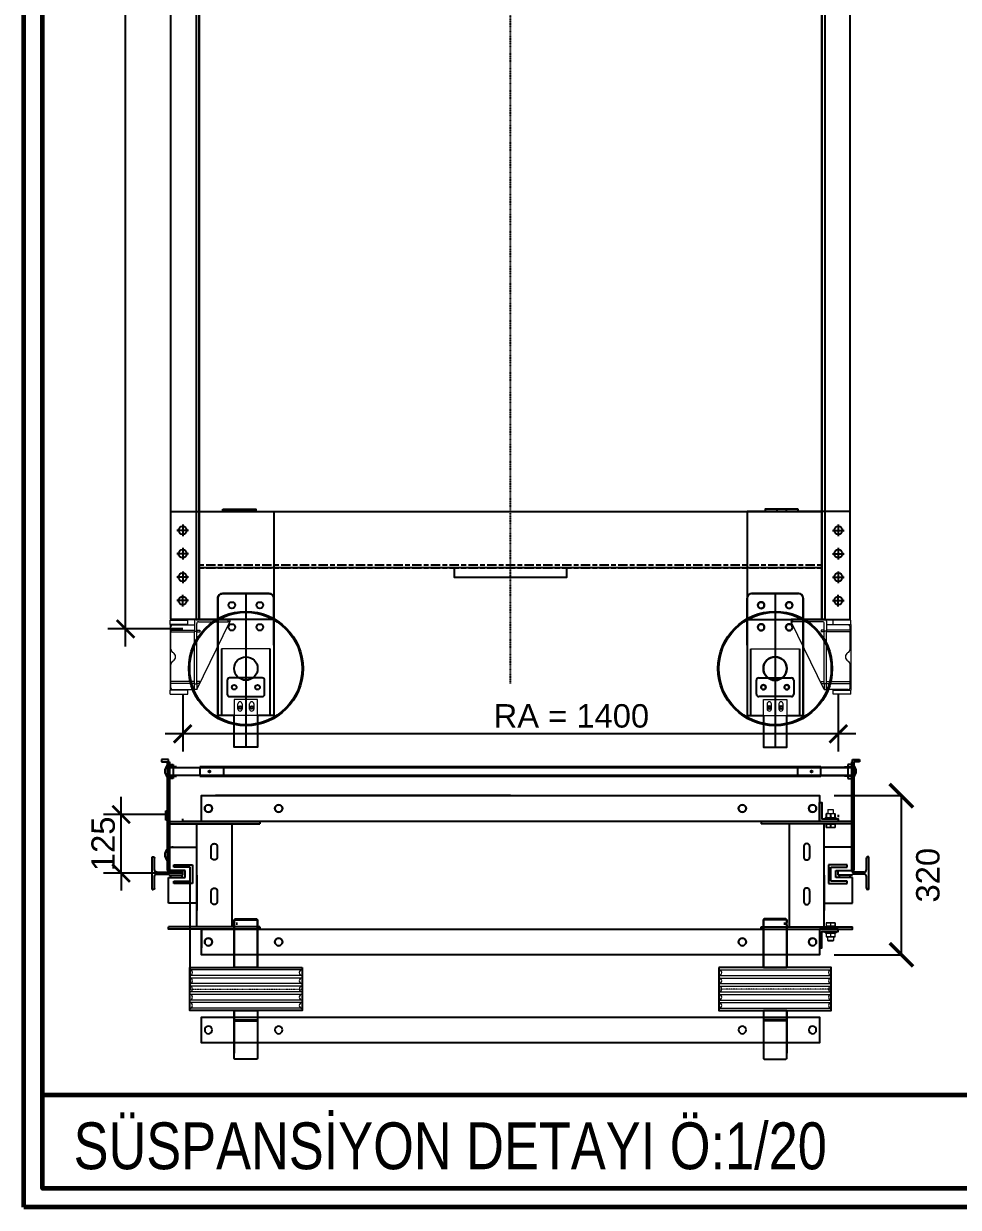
# Model space of a CAD drawing. Extents: x 273215 to 281797, y -454106 to -451256.
# Drawn here: x 281008 to 281407, y -454092 to -453587 of the extents above; entities that cross this region are included whole.
import ezdxf

# ---------------------------------------------------------------- set-up
doc = ezdxf.new("R2010")
doc.units = 0
doc.header["$MEASUREMENT"] = 0
doc.header["$PDMODE"] = 3
doc.header["$PDSIZE"] = 100
doc.linetypes.add('Center', pattern=[4, 1, -0.5, 2, -0.5])
doc.linetypes.add('DASHDOT2', pattern=[0.5, 0.25, -0.125, 0, -0.125])
doc.layers.get('0').update_dxf_attribs({"linetype": 'CONTINUOUS'})
doc.layers.get('Defpoints').update_dxf_attribs({"linetype": 'CONTINUOUS'})
doc.layers.add('AM_5', color=3, linetype='CONTINUOUS', lineweight=25)
doc.layers.add('yazı', color=142, linetype='CONTINUOUS', lineweight=30)
doc.layers.add('TKAACERCEVE', color=7, linetype='CONTINUOUS')
doc.styles.add('LD', font='ARIALUNI.ttf')
doc.styles.get("Standard").update_dxf_attribs({"font": 'arial.ttf'})
doc.dimstyles.new('ASCAD', dxfattribs={"dimscale": 10, "dimtxt": 30, "dimasz": 2.5, "dimexe": 1.25, "dimexo": 0.625, "dimtad": 2, "dimdec": 0, "dimtxsty": 'Standard', "dimblk": 'ARCHTICK', "dimcen": 2.5, "dimclrd": 3, "dimclre": 3, "dimclrt": 4, "dimadec": 0, "dimazin": 0, "dimtfac": 1, "dimtdec": 0, "dimtix": 1, "dimtmove": 0, "dimatfit": 3, "dimldrblk": 'ARCHTICK', "dimfxl": 0, "dimarcsym": 0})
doc.dimstyles.new('LIFT_NO_EDIT$0', dxfattribs={"dimtxt": 2.5, "dimasz": 2, "dimexe": 1.5, "dimexo": 0, "dimgap": 0.5, "dimtad": 1, "dimdec": 0, "dimzin": 0, "dimdsep": 46, "dimtxsty": 'LD', "dimblk": 'ARCHTICK', "dimcen": 0, "dimdle": 1.5, "dimclrd": 3, "dimclre": 3, "dimclrt": 4, "dimadec": 0, "dimazin": 0, "dimtfac": 1, "dimtdec": 0, "dimtix": 1, "dimtmove": 0, "dimatfit": 3, "dimfxl": 0, "dimtolj": 1, "dimtzin": 0, "dimarcsym": 0})

# ---------------------------------------------------------------- blocks, each defined once
blk = doc.blocks.new('_ArchTick')
at = {"color": 0, "linetype": 'ByBlock', "const_width": 0.15}
blk.add_lwpolyline([(-0.5, -0.5), (0.5, 0.5)], dxfattribs=at)
blk = doc.blocks.new('*D33')
at = {"layer": 'AM_5', "color": 7, "lineweight": -2, "transparency": 16777216}
for p, q in [((217.5, 1197.2), (217.5, 4572.5)), ((339.5, 4535), (180, 4535)), ((339.5, 1234.7), (180, 1234.7))]:
    blk.add_line(p, q, dxfattribs=at)
at = {"layer": 'Defpoints', "color": 0, "transparency": 16777216}
for p in [(217.5, 4535), (339.5, 4535), (339.5, 1234.7)]:
    blk.add_point(p, dxfattribs=at)
at = {"layer": 'AM_5', "color": 7, "lineweight": -2, "transparency": 16777216, "xscale": 37.5, "yscale": 37.5, "zscale": 37.5}
for p, rotation in [((217.5, 4535), 90), ((217.5, 1234.7), 270)]:
    blk.add_blockref('_ArchTick', p, dxfattribs=dict(at, rotation=rotation))
at = {"layer": 'AM_5', "color": 7, "transparency": 16777216, "insert": (179.4, 2884.9), "char_height": 50, "attachment_point": 5, "rotation": 90, "style": 'LD'}
blk.add_mtext('\\A1;3300', dxfattribs=at)
blk = doc.blocks.new('70X65X9')
at = {"color": 1}
for p, q in [((0, 35), (0, -35)), ((0, 35), (2, 35)), ((5, 32), (5, 7.5)), ((10, 2), (34, 2)), ((35, 3), (35, 3)), ((36, 4.5), (65, 4.5)), ((65, 4.5), (65, -4.5)), ((5, -7.5), (5, -32)), ((10, -2), (34, -2)), ((36, -4.5), (65, -4.5)), ((0, -35), (2, -35))]:
    blk.add_line(p, q, dxfattribs=at)
for centre, radius, start, end in [((2, 32), 3, 0, 90), ((10.4, 7.4), 5.45, 179.2606, 265.2868), ((34, 3), 1, 270, 0), ((36.5, 3.1), 1.53, 110.3083, 182.3116), ((10.4, -7.4), 5.45, 94.7132, 180.7394), ((34, -3), 1, 0, 90), ((36.5, -3.1), 1.53, 177.6884, 249.6917), ((2, -32), 3, 270, 0)]:
    blk.add_arc(centre, radius, start, end, dxfattribs=at)
blk = doc.blocks.new('*D35')
at = {"layer": 'AM_5', "color": 7, "lineweight": -2, "transparency": 16777216}
for p, q in [((339.5, 1095.2), (339.5, 973.3)), ((1739.5, 1095.2), (1739.5, 973.3)), ((1777, 1010.8), (302, 1010.8))]:
    blk.add_line(p, q, dxfattribs=at)
at = {"layer": 'Defpoints', "color": 0, "transparency": 16777216}
for p in [(339.5, 1095.2), (1739.5, 1095.2), (339.5, 1010.8)]:
    blk.add_point(p, dxfattribs=at)
at = {"layer": 'AM_5', "color": 7, "lineweight": -2, "transparency": 16777216, "xscale": 37.5, "yscale": 37.5, "zscale": 37.5, "rotation": 180}
blk.add_blockref('_ArchTick', (339.5, 1010.8), dxfattribs=at)
at = {"layer": 'AM_5', "color": 7, "lineweight": -2, "transparency": 16777216, "xscale": 37.5, "yscale": 37.5, "zscale": 37.5}
blk.add_blockref('_ArchTick', (1739.5, 1010.8), dxfattribs=at)
at = {"layer": 'AM_5', "color": 7, "transparency": 16777216, "insert": (1169.5, 1048.8), "char_height": 50, "attachment_point": 5, "style": 'LD'}
blk.add_mtext('\\A1;RA = 1400', dxfattribs=at)
blk = doc.blocks.new('*D36')
at = {"layer": 'AM_5', "color": 7, "lineweight": -2, "transparency": 16777216}
for p, q in [((208, 838.5), (208, 876)), ((303.5, 838.5), (170.5, 838.5)), ((208, 713.5), (208, 838.5)), ((339.5, 713.5), (170.5, 713.5)), ((208, 713.5), (208, 676))]:
    blk.add_line(p, q, dxfattribs=at)
at = {"layer": 'Defpoints', "color": 0, "transparency": 16777216}
for p in [(208, 838.5), (303.5, 838.5), (339.5, 713.5)]:
    blk.add_point(p, dxfattribs=at)
at = {"layer": 'AM_5', "color": 7, "lineweight": -2, "transparency": 16777216, "xscale": 37.5, "yscale": 37.5, "zscale": 37.5}
for p, rotation in [((208, 838.5), 270), ((208, 713.5), 90)]:
    blk.add_blockref('_ArchTick', p, dxfattribs=dict(at, rotation=rotation))
at = {"layer": 'AM_5', "color": 7, "transparency": 16777216, "insert": (170, 776), "char_height": 50, "attachment_point": 5, "rotation": 90, "style": 'LD'}
blk.add_mtext('\\A1;125', dxfattribs=at)
blk = doc.blocks.new('*D37')
at = {"color": 7, "linetype": 'ByBlock', "lineweight": -2, "transparency": 16777216}
for p, q in [((1730.8, 879), (1874.1, 879)), ((1874.1, 539), (1874.1, 879)), ((1730.8, 539), (1874.1, 539))]:
    blk.add_line(p, q, dxfattribs=at)
at = {"layer": 'Defpoints', "color": 0, "linetype": 'ByBlock', "transparency": 16777216}
for p in [(1699.5, 879), (1874.1, 879), (1699.5, 539)]:
    blk.add_point(p, dxfattribs=at)
at = {"color": 7, "linetype": 'ByBlock', "lineweight": -2, "transparency": 16777216, "xscale": 50, "yscale": 50, "zscale": 50}
for p, rotation in [((1874.1, 879), 90), ((1874.1, 539), 270)]:
    blk.add_blockref('_ArchTick', p, dxfattribs=dict(at, rotation=rotation))
at = {"color": 7, "linetype": 'ByBlock', "transparency": 16777216, "insert": (1930.9, 709), "char_height": 50, "attachment_point": 5, "rotation": 90}
blk.add_mtext('320', dxfattribs=at)
blk = doc.blocks.new('KAFA CİVVV')
at = {"color": 7, "linetype": 'Continuous', "lineweight": 15}
for p, q in [((4562.7, 11160.5), (4562.9, 11160.5)), ((4562.7, 11153.6), (4562.7, 11160.5)), ((4562.9, 11153.6), (4562.7, 11153.6)), ((4562.9, 11160.5), (4562.9, 11153.6)), ((4571.9, 11160.5), (4562.9, 11160.5)), ((4562.9, 11153.6), (4571.9, 11153.6)), ((4563, 11160.8), (4572.1, 11160.8)), ((4572.1, 11153.3), (4563, 11153.3)), ((4566.2, 11161.8), (4566.2, 11161.1)), ((4566.2, 11161.1), (4578, 11161.1)), ((4571.9, 11153.6), (4571.9, 11160.5)), ((4571.9, 11160.5), (4572.2, 11160.5)), ((4572.2, 11153.6), (4571.9, 11153.6)), ((4572.1, 11160.8), (4581.2, 11160.8)), ((4581.2, 11153.3), (4572.1, 11153.3)), ((4581.3, 11160.5), (4572.2, 11160.5)), ((4572.2, 11160.5), (4572.2, 11153.6)), ((4572.2, 11153.6), (4581.3, 11153.6)), ((4578, 11161.1), (4578, 11161.8)), ((4581.5, 11160.5), (4581.3, 11160.5)), ((4581.3, 11153.6), (4581.3, 11160.5)), ((4581.3, 11153.6), (4581.5, 11153.6)), ((4581.5, 11160.5), (4581.5, 11153.6))]:
    blk.add_line(p, q, dxfattribs=at)
at = {"linetype": 'ByBlock'}
blk.add_line((4566.2, 11161.8), (4578, 11161.8), dxfattribs=at)
at = {"color": 7, "linetype": 'Continuous', "lineweight": 15, "flags": 128}
for points in [[(4563, 11160.8), (4563, 11160.8), (4562.9, 11160.7), (4562.9, 11160.7), (4562.9, 11160.7), (4562.9, 11160.6), (4562.9, 11160.6), (4562.9, 11160.5), (4562.9, 11160.5)], [(4562.9, 11153.6), (4562.9, 11153.5), (4562.9, 11153.4), (4562.9, 11153.4), (4562.9, 11153.3), (4562.9, 11153.3), (4562.9, 11153.3), (4563, 11153.3), (4563, 11153.3)], [(4572.1, 11160.8), (4572, 11160.8), (4572, 11160.7), (4572, 11160.7), (4572, 11160.7), (4572, 11160.6), (4571.9, 11160.6), (4571.9, 11160.5), (4571.9, 11160.5)], [(4571.9, 11153.6), (4571.9, 11153.5), (4571.9, 11153.4), (4572, 11153.4), (4572, 11153.3), (4572, 11153.3), (4572, 11153.3), (4572, 11153.3), (4572.1, 11153.3)], [(4572.1, 11160.8), (4572.1, 11160.8), (4572.1, 11160.7), (4572.2, 11160.7), (4572.2, 11160.7), (4572.2, 11160.6), (4572.2, 11160.6), (4572.2, 11160.5), (4572.2, 11160.5)], [(4572.2, 11153.6), (4572.2, 11153.5), (4572.2, 11153.4), (4572.2, 11153.4), (4572.2, 11153.3), (4572.2, 11153.3), (4572.1, 11153.3), (4572.1, 11153.3), (4572.1, 11153.3)], [(4581.2, 11160.8), (4581.2, 11160.8), (4581.2, 11160.7), (4581.2, 11160.7), (4581.3, 11160.7), (4581.3, 11160.6), (4581.3, 11160.6), (4581.3, 11160.5), (4581.3, 11160.5)], [(4581.3, 11153.6), (4581.3, 11153.5), (4581.3, 11153.4), (4581.3, 11153.4), (4581.3, 11153.3), (4581.2, 11153.3), (4581.2, 11153.3), (4581.2, 11153.3), (4581.2, 11153.3)]]:
    blk.add_lwpolyline(points, dxfattribs=at)
at = {"color": 7, "linetype": 'Continuous', "lineweight": 15}
for centre, start, end in [((4563, 11160.5), 90, 180), ((4563, 11153.6), 180, 270), ((4565.9, 11161.1), 270, 0), ((4578.3, 11161.1), 180, 270), ((4581.2, 11160.5), 360, 90), ((4581.2, 11153.6), 270, 0)]:
    blk.add_arc(centre, 0.3, start, end, dxfattribs=at)
blk = doc.blocks.new('*U32')
at = {"color": 2, "linetype": 'DASHDOT2'}
blk.add_line((1039.5, 1118.4), (1039.5, 4525.7), dxfattribs=at)
for p, q in [((414.5, 1300.2), (414.5, 1200.2)), ((524.5, 1310.2), (424.5, 1310.2)), ((474.5, 1310.2), (474.5, 982.2)), ((534.5, 1200.2), (534.5, 1300.2)), ((1544.5, 1200.2), (1544.5, 1300.2)), ((1554.5, 1310.2), (1654.5, 1310.2)), ((1604.5, 1310.2), (1604.5, 982.2)), ((1664.5, 1300.2), (1664.5, 1200.2)), ((368.5, 1255.2), (440.5, 1255.2)), ((1710.5, 1255.2), (1638.5, 1255.2)), ((414.5, 1200.2), (414.5, 1050.2)), ((422.5, 1192.2), (422.5, 1050.2)), ((526.5, 1050.2), (526.5, 1192.2)), ((534.5, 1200.2), (534.5, 1050.2)), ((1544.5, 1200.2), (1544.5, 1050.2)), ((1552.5, 1050.2), (1552.5, 1192.2)), ((1656.5, 1192.2), (1656.5, 1050.2)), ((1664.5, 1200.2), (1664.5, 1050.2)), ((434.5, 1125.2), (434.5, 1095.2)), ((459.5, 1130.2), (439.5, 1130.2)), ((489.5, 1130.2), (459.5, 1130.2)), ((509.5, 1130.2), (489.5, 1130.2)), ((514.5, 1095.2), (514.5, 1125.2)), ((1564.5, 1095.2), (1564.5, 1125.2)), ((1569.5, 1130.2), (1589.5, 1130.2)), ((1589.5, 1130.2), (1619.5, 1130.2)), ((1619.5, 1130.2), (1639.5, 1130.2)), ((1644.5, 1125.2), (1644.5, 1095.2)), ((439.5, 1090.2), (509.5, 1090.2)), ((1639.5, 1090.2), (1569.5, 1090.2)), ((306.5, 950.7), (306.5, 719)), ((309.5, 719), (309.5, 955.7)), ((311.5, 950.7), (311.5, 719)), ((1767.5, 950.7), (1767.5, 719)), ((1769.5, 719), (1769.5, 955.7)), ((1772.5, 950.7), (1772.5, 719)), ((309.5, 719), (309.5, 769)), ((309.5, 769), (369.5, 769)), ((1769.5, 769), (1709.5, 769)), ((1769.5, 719), (1769.5, 769)), ((309.5, 719), (306.5, 719)), ((344.5, 719), (309.5, 719)), ((314.4, 704), (314.4, 709)), ((314.4, 709), (338, 709)), ((320.8, 731.5), (360.8, 731.5)), ((320.8, 726.5), (320.8, 731.5)), ((355.8, 726.5), (320.8, 726.5)), ((338, 709), (338, 704)), ((344.5, 704), (344.5, 719)), ((355.8, 696.5), (355.8, 726.5)), ((360.8, 731.5), (360.8, 691.5)), ((369.5, 709), (369.5, 634)), ((1709.5, 709), (1709.5, 634)), ((1758.2, 731.5), (1718.2, 731.5)), ((1718.2, 731.5), (1718.2, 691.5)), ((1723.2, 726.5), (1758.2, 726.5)), ((1723.2, 696.5), (1723.2, 726.5)), ((1734.5, 704), (1734.5, 719)), ((1734.5, 719), (1769.5, 719)), ((1764.6, 709), (1741, 709)), ((1741, 709), (1741, 704)), ((1758.2, 726.5), (1758.2, 731.5)), ((1764.6, 704), (1764.6, 709)), ((1769.5, 719), (1772.5, 719)), ((309.5, 649), (309.5, 704)), ((309.5, 704), (344.5, 704)), ((320.8, 696.5), (355.8, 696.5)), ((320.8, 691.5), (320.8, 696.5)), ((360.8, 691.5), (320.8, 691.5)), ((1718.2, 691.5), (1758.2, 691.5)), ((1758.2, 696.5), (1723.2, 696.5)), ((1769.5, 704), (1734.5, 704)), ((1758.2, 691.5), (1758.2, 696.5)), ((1769.5, 649), (1769.5, 704)), ((369.5, 649), (309.5, 649)), ((1709.5, 649), (1769.5, 649)), ((451.5, 616), (449.5, 614)), ((449.5, 614), (449.5, 608)), ((449.5, 614), (499.5, 614)), ((451.5, 616), (497.5, 616)), ((454.5, 608), (454.5, 603)), ((499.5, 614), (497.5, 616)), ((499.5, 603), (499.5, 614)), ((1579.5, 614), (1581.5, 616)), ((1579.5, 603), (1579.5, 614)), ((1629.5, 614), (1579.5, 614)), ((1627.5, 616), (1581.5, 616)), ((1624.5, 608), (1624.5, 603)), ((1627.5, 616), (1629.5, 614)), ((1629.5, 614), (1629.5, 608)), ((449.5, 595), (449.5, 603)), ((449.5, 595), (449.5, 512)), ((499.5, 595), (499.5, 603)), ((499.5, 512), (499.5, 595)), ((1579.5, 595), (1579.5, 603)), ((1579.5, 512), (1579.5, 595)), ((1629.5, 595), (1629.5, 603)), ((1629.5, 595), (1629.5, 512)), ((449.5, 420), (449.5, 329)), ((449.5, 400.2), (449.5, 406.2)), ((499.5, 420), (499.5, 329)), ((499.5, 411.2), (499.5, 400.2)), ((1579.5, 420), (1579.5, 329)), ((1579.5, 411.2), (1579.5, 400.2)), ((1629.5, 420), (1629.5, 329)), ((1629.5, 400.2), (1629.5, 406.2)), ((451.5, 398.2), (449.5, 400.2)), ((449.5, 400.2), (499.5, 400.2)), ((451.5, 398.2), (497.5, 398.2)), ((499.5, 400.2), (497.5, 398.2)), ((1579.5, 400.2), (1581.5, 398.2)), ((1629.5, 400.2), (1579.5, 400.2)), ((1627.5, 398.2), (1581.5, 398.2)), ((1627.5, 398.2), (1629.5, 400.2))]:
    blk.add_line(p, q)
at = {"color": 5, "linetype": 'Continuous', "lineweight": 15}
for p, q in [((312.5, 1253.2), (350.5, 1253.2)), ((312.5, 1244.4), (312.5, 1253.2)), ((350.5, 1244.4), (312.5, 1244.4)), ((312.5, 1244.4), (312.5, 1103.9)), ((344.5, 1244.4), (344.5, 1243.2)), ((350.5, 1244.4), (350.5, 1253.2)), ((1766.5, 1253.2), (1728.5, 1253.2)), ((1728.5, 1244.4), (1728.5, 1253.2)), ((1728.5, 1244.4), (1766.5, 1244.4)), ((1734.5, 1244.4), (1734.5, 1243.2)), ((1766.5, 1244.4), (1766.5, 1253.2)), ((1766.5, 1244.4), (1766.5, 1103.9)), ((350.5, 1103.9), (312.5, 1103.9)), ((312.5, 1095.2), (312.5, 1103.9)), ((312.5, 1095.2), (350.5, 1095.2)), ((344.5, 1105.2), (344.5, 1103.9)), ((350.5, 1095.2), (350.5, 1103.9)), ((1728.5, 1103.9), (1766.5, 1103.9)), ((1728.5, 1095.2), (1728.5, 1103.9)), ((1766.5, 1095.2), (1728.5, 1095.2)), ((1734.5, 1105.2), (1734.5, 1103.9)), ((1766.5, 1095.2), (1766.5, 1103.9))]:
    blk.add_line(p, q, dxfattribs=at)
at = {"color": 7, "linetype": 'Continuous', "lineweight": 15}
for p, q in [((314.5, 1232.2), (314.5, 1239.2)), ((318.5, 1243.2), (364.5, 1243.2)), ((364.5, 1251.2), (364.5, 1232.2)), ((369.5, 1105.2), (440.5, 1250.2)), ((369.5, 1232.2), (369.5, 1246.2)), ((373.5, 1250.2), (436.5, 1250.2)), ((436.5, 1250.2), (436.5, 1255.2)), ((440.5, 1250.2), (436.5, 1250.2)), ((440.5, 1255.2), (440.5, 1250.2)), ((1638.5, 1255.2), (1638.5, 1250.2)), ((1638.5, 1250.2), (1642.5, 1250.2)), ((1709.5, 1105.2), (1638.5, 1250.2)), ((1642.5, 1250.2), (1642.5, 1255.2)), ((1705.5, 1250.2), (1642.5, 1250.2)), ((1709.5, 1232.2), (1709.5, 1246.2)), ((1714.5, 1251.2), (1714.5, 1232.2)), ((1760.5, 1243.2), (1714.5, 1243.2)), ((1764.5, 1232.2), (1764.5, 1239.2)), ((314.5, 1232.2), (314.5, 1228.2)), ((314.5, 1232.2), (364.5, 1232.2)), ((314.5, 1228.2), (364.5, 1228.2)), ((314.5, 1191.3), (314.5, 1228.2)), ((364.5, 1232.2), (364.5, 1230.2)), ((364.5, 1230.2), (369.5, 1230.2)), ((364.5, 1230.2), (364.5, 1228.2)), ((364.5, 1117.8), (364.5, 1228.2)), ((369.5, 1230.2), (369.5, 1232.2)), ((369.5, 1232.2), (375.8, 1232.2)), ((369.5, 1230.2), (369.5, 1228.2)), ((369.5, 1228.2), (375.8, 1228.2)), ((369.5, 1117.8), (369.5, 1228.2)), ((375.8, 1232.2), (375.8, 1228.2)), ((1703.2, 1232.2), (1703.2, 1228.2)), ((1709.5, 1232.2), (1703.2, 1232.2)), ((1709.5, 1228.2), (1703.2, 1228.2)), ((1709.5, 1230.2), (1709.5, 1232.2)), ((1714.5, 1230.2), (1709.5, 1230.2)), ((1709.5, 1230.2), (1709.5, 1228.2)), ((1709.5, 1117.8), (1709.5, 1228.2)), ((1714.5, 1232.2), (1714.5, 1230.2)), ((1764.5, 1232.2), (1714.5, 1232.2)), ((1714.5, 1230.2), (1714.5, 1228.2)), ((1714.5, 1117.8), (1714.5, 1228.2)), ((1764.5, 1228.2), (1714.5, 1228.2)), ((1764.5, 1232.2), (1764.5, 1228.2)), ((1764.5, 1191.3), (1764.5, 1228.2)), ((314.5, 1122.2), (314.5, 1159.1)), ((1764.5, 1122.2), (1764.5, 1159.1)), ((314.5, 1118.2), (314.5, 1122.2)), ((364.5, 1122.2), (314.5, 1122.2)), ((364.5, 1118.2), (314.5, 1118.2)), ((314.5, 1109.2), (314.5, 1118.2)), ((364.5, 1117.8), (369.5, 1117.8)), ((364.5, 1105.2), (364.5, 1117.8)), ((375.8, 1122.2), (369.5, 1122.2)), ((375.8, 1118.2), (369.5, 1118.2)), ((369.5, 1117.8), (369.5, 1105.2)), ((375.8, 1118.2), (375.8, 1122.2)), ((1703.2, 1118.2), (1703.2, 1122.2)), ((1703.2, 1122.2), (1709.5, 1122.2)), ((1703.2, 1118.2), (1709.5, 1118.2)), ((1714.5, 1117.8), (1709.5, 1117.8)), ((1709.5, 1117.8), (1709.5, 1105.2)), ((1714.5, 1122.2), (1764.5, 1122.2)), ((1714.5, 1118.2), (1764.5, 1118.2)), ((1714.5, 1105.2), (1714.5, 1117.8)), ((1764.5, 1118.2), (1764.5, 1122.2)), ((1764.5, 1109.2), (1764.5, 1118.2)), ((318.5, 1105.2), (364.5, 1105.2)), ((369.5, 1105.2), (364.5, 1105.2)), ((1709.5, 1105.2), (1714.5, 1105.2)), ((1760.5, 1105.2), (1714.5, 1105.2)), ((1713.6, 840.3), (1713.9, 840.3)), ((1713.6, 832.5), (1713.6, 840.3)), ((1722.8, 840.3), (1713.9, 840.3)), ((1713.9, 840.3), (1713.9, 832.5)), ((1714.1, 840.8), (1723, 840.8)), ((1717.1, 848.7), (1717.1, 840.8)), ((1728.9, 848.7), (1717.1, 848.7)), ((1717.4, 849), (1728.6, 849)), ((1722.8, 840.3), (1723.3, 840.3)), ((1722.8, 832.5), (1722.8, 840.3)), ((1723, 840.8), (1731.9, 840.8)), ((1732.1, 840.3), (1723.3, 840.3)), ((1723.3, 840.3), (1723.3, 832.5)), ((1728.9, 840.8), (1728.9, 848.7)), ((1732.4, 840.3), (1732.1, 840.3)), ((1732.1, 832.5), (1732.1, 840.3)), ((1732.4, 840.3), (1732.4, 832.5)), ((1711.3, 832), (1725.2, 832)), ((1711.3, 832), (1711.3, 829)), ((1713.9, 832.5), (1713.6, 832.5)), ((1713.9, 832.5), (1722.8, 832.5)), ((1723.3, 832.5), (1722.8, 832.5)), ((1723.3, 832.5), (1732.1, 832.5)), ((1725.4, 832), (1725.2, 832)), ((1725.2, 832), (1725.2, 829)), ((1725.4, 832), (1726, 832)), ((1726, 832), (1734.8, 832)), ((1726, 832), (1726, 829)), ((1732.1, 832.5), (1732.4, 832.5)), ((1734.8, 829), (1734.8, 832)), ((1711.3, 586), (1711.3, 589)), ((1711.3, 586), (1725.2, 586)), ((1713.6, 585.5), (1713.6, 577.7)), ((1713.9, 585.5), (1713.6, 585.5)), ((1713.9, 577.7), (1713.9, 585.5)), ((1713.9, 585.5), (1722.8, 585.5)), ((1722.8, 585.5), (1722.8, 577.7)), ((1723.3, 585.5), (1722.8, 585.5)), ((1723.3, 585.5), (1732.1, 585.5)), ((1723.3, 577.7), (1723.3, 585.5)), ((1725.2, 586), (1725.2, 589)), ((1725.4, 586), (1725.2, 586)), ((1725.4, 586), (1726, 586)), ((1726, 586), (1726, 589)), ((1726, 586), (1734.8, 586)), ((1732.1, 585.5), (1732.4, 585.5)), ((1732.1, 585.5), (1732.1, 577.7)), ((1732.4, 577.7), (1732.4, 585.5)), ((1734.8, 589), (1734.8, 586)), ((1713.6, 577.7), (1713.9, 577.7)), ((1722.8, 577.7), (1713.9, 577.7)), ((1714.1, 577.2), (1723, 577.2)), ((1717.1, 569.3), (1717.1, 577.2)), ((1728.9, 569.3), (1717.1, 569.3)), ((1717.4, 569), (1728.6, 569)), ((1722.8, 577.7), (1723.3, 577.7)), ((1723, 577.2), (1731.9, 577.2)), ((1732.1, 577.7), (1723.3, 577.7)), ((1728.9, 577.2), (1728.9, 569.3)), ((1732.4, 577.7), (1732.1, 577.7))]:
    blk.add_line(p, q, dxfattribs=at)
at = {"linetype": 'Continuous', "lineweight": 15}
for p, q in [((526.5, 1192.2), (422.5, 1192.2)), ((1552.5, 1192.2), (1656.5, 1192.2)), ((534.5, 1050.2), (414.5, 1050.2)), ((1544.5, 1050.2), (1664.5, 1050.2))]:
    blk.add_line(p, q, dxfattribs=at)
at = {"lineweight": 15}
for p, q in [((499.5, 1084.2), (449.5, 1084.2)), ((449.5, 1084.2), (449.5, 982.2)), ((457.5, 1063.7), (457.5, 1074.7)), ((466.5, 1074.7), (466.5, 1063.7)), ((482.5, 1063.7), (482.5, 1074.7)), ((491.5, 1074.7), (491.5, 1063.7)), ((499.5, 982.2), (499.5, 1084.2)), ((1579.5, 1084.2), (1629.5, 1084.2)), ((1579.5, 982.2), (1579.5, 1084.2)), ((1587.5, 1074.7), (1587.5, 1063.7)), ((1596.5, 1063.7), (1596.5, 1074.7)), ((1612.5, 1074.7), (1612.5, 1063.7)), ((1621.5, 1063.7), (1621.5, 1074.7)), ((1629.5, 1084.2), (1629.5, 982.2)), ((449.5, 982.2), (499.5, 982.2)), ((1629.5, 982.2), (1579.5, 982.2))]:
    blk.add_line(p, q, dxfattribs=at)
at = {"color": 7}
for p, q in [((299.5, 955.7), (294.5, 955.7)), ((294.5, 955.7), (294.5, 950.7)), ((294.5, 950.7), (306.5, 950.7)), ((309.5, 955.7), (299.5, 955.7)), ((309.5, 950.7), (311.5, 950.7)), ((311.5, 945.4), (319, 945.4)), ((326.5, 940.5), (311.5, 940.5)), ((311.5, 938.8), (326.5, 938.8)), ((319, 945.4), (319, 925.4)), ((326.5, 938.8), (326.5, 940.5)), ((326.5, 938.8), (426.5, 938.8)), ((1702.2, 940.5), (376.5, 940.5)), ((376.5, 940.5), (376.5, 920.5)), ((426.5, 938.8), (426.5, 922)), ((1752.5, 938.8), (1652.5, 938.8)), ((1652.5, 938.8), (1652.5, 922)), ((1702.2, 920.5), (1702.2, 940.5)), ((1752.5, 938.8), (1752.5, 940.5)), ((1752.5, 940.5), (1767.5, 940.5)), ((1767.5, 938.8), (1752.5, 938.8)), ((1767.5, 945.4), (1760, 945.4)), ((1760, 945.4), (1760, 925.4)), ((1769.5, 950.7), (1767.5, 950.7)), ((1769.5, 955.7), (1779.5, 955.7)), ((1784.5, 950.7), (1772.5, 950.7)), ((1779.5, 955.7), (1784.5, 955.7)), ((1784.5, 955.7), (1784.5, 950.7)), ((306.5, 930.5), (306.5, 920.5)), ((311.5, 922), (326.5, 922)), ((311.5, 920.5), (326.5, 920.5)), ((319, 915.4), (311.5, 915.4)), ((319, 925.4), (319, 915.4)), ((326.5, 920.5), (326.5, 922)), ((426.5, 922), (326.5, 922)), ((376.5, 920.5), (1702.2, 920.5)), ((1652.5, 922), (1752.5, 922)), ((1752.5, 920.5), (1752.5, 922)), ((1767.5, 922), (1752.5, 922)), ((1767.5, 920.5), (1752.5, 920.5)), ((1760, 925.4), (1760, 915.4)), ((1760, 915.4), (1767.5, 915.4)), ((1772.5, 930.5), (1772.5, 920.5)), ((379.5, 826), (379.5, 864)), ((1039.5, 879), (409.5, 879)), ((303.5, 826.5), (303.5, 846.5)), ((303.5, 846.5), (306.5, 846.5)), ((306.5, 836.5), (306.5, 826.5)), ((1739.5, 838), (1739.5, 833)), ((1772.5, 836.5), (1772.5, 826.5)), ((306.5, 826.5), (303.5, 826.5)), ((309.5, 824), (309.5, 819)), ((309.5, 819), (504.5, 819)), ((339.5, 824), (339.5, 829)), ((377.5, 824), (339.5, 824)), ((1769.5, 819), (1574.5, 819)), ((1704.5, 829), (1739.5, 829)), ((1769.5, 824), (1769.5, 819)), ((504.5, 599), (309.5, 599)), ((379.5, 592), (379.5, 554)), ((504.5, 594), (504.5, 599)), ((1574.5, 594), (1574.5, 599)), ((1574.5, 599), (1769.5, 599)), ((1574.5, 594), (1574.5, 599)), ((1699.5, 592), (1699.5, 554)), ((1701.5, 594), (1739.5, 594)), ((1704.5, 589), (1739.5, 589)), ((1704.5, 554), (1704.5, 589)), ((1739.5, 589), (1739.5, 594)), ((1699.5, 554), (1704.5, 554))]:
    blk.add_line(p, q, dxfattribs=at)
at = {"color": 1, "linetype": 'ByBlock'}
blk.add_line((354.5, 714), (354.5, 466), dxfattribs=at)
at = {"color": 7, "lineweight": 15}
for p, q in [((594.5, 512), (354.5, 512)), ((354.5, 512), (354.5, 507)), ((594.5, 512), (594.5, 507)), ((1484.5, 512), (1724.5, 512)), ((1484.5, 512), (1484.5, 507)), ((1724.5, 512), (1724.5, 507)), ((354.5, 495), (354.5, 489.5)), ((594.5, 495), (594.5, 489.5)), ((1484.5, 495), (1484.5, 489.5)), ((1724.5, 495), (1724.5, 489.5)), ((354.5, 477.5), (354.5, 472)), ((354.5, 460), (354.5, 454.5)), ((594.5, 477.5), (594.5, 472)), ((594.5, 460), (594.5, 454.5)), ((1484.5, 477.5), (1484.5, 472)), ((1484.5, 460), (1484.5, 454.5)), ((1724.5, 477.5), (1724.5, 472)), ((1724.5, 460), (1724.5, 454.5)), ((354.5, 442.5), (354.5, 437)), ((594.5, 442.5), (594.5, 437)), ((1484.5, 442.5), (1484.5, 437)), ((1724.5, 442.5), (1724.5, 437)), ((354.5, 420), (354.5, 425)), ((594.5, 420), (354.5, 420)), ((594.5, 420), (594.5, 425)), ((1484.5, 420), (1484.5, 425)), ((1484.5, 420), (1724.5, 420)), ((1724.5, 420), (1724.5, 425))]:
    blk.add_line(p, q, dxfattribs=at)
at = {"color": 7, "lineweight": 9}
for p, q in [((594.5, 507), (354.5, 507)), ((1484.5, 507), (1724.5, 507)), ((594.5, 495), (354.5, 495)), ((594.5, 489.5), (354.5, 489.5)), ((1484.5, 495), (1724.5, 495)), ((1484.5, 489.5), (1724.5, 489.5)), ((594.5, 477.5), (354.5, 477.5)), ((594.5, 472), (354.5, 472)), ((594.5, 460), (354.5, 460)), ((1484.5, 477.5), (1724.5, 477.5)), ((1484.5, 472), (1724.5, 472)), ((1484.5, 460), (1724.5, 460)), ((594.5, 454.5), (354.5, 454.5)), ((594.5, 442.5), (354.5, 442.5)), ((594.5, 437), (354.5, 437)), ((1484.5, 454.5), (1724.5, 454.5)), ((1484.5, 442.5), (1724.5, 442.5)), ((1484.5, 437), (1724.5, 437)), ((594.5, 425), (354.5, 425)), ((1484.5, 425), (1724.5, 425))]:
    blk.add_line(p, q, dxfattribs=at)
at = {"color": 2, "linetype": 'DASHDOT2', "lineweight": 9}
for p, q in [((354.5, 466), (594.5, 466)), ((1724.5, 466), (1484.5, 466))]:
    blk.add_line(p, q, dxfattribs=at)
at = {"color": 7}
for points in [[(374.5, 1255.2), (314.5, 1255.2), (314.5, 4505.2), (374.5, 4505.2)], [(1704.5, 1255.2), (1764.5, 1255.2), (1764.5, 4505.2), (1704.5, 4505.2)]]:
    blk.add_lwpolyline(points, close=True, dxfattribs=at)
for points in [[(374.5, 4505.2), (368.5, 4505.2), (368.5, 1255.2), (374.5, 1255.2), (374.5, 4505.2)], [(1704.5, 4505.2), (1710.5, 4505.2), (1710.5, 1255.2), (1704.5, 1255.2), (1704.5, 4505.2)], [(314.5, 1485.2), (534.5, 1485.2), (534.5, 1255.2), (314.5, 1255.2), (314.5, 1485.2)], [(1764.5, 1485.2), (1544.5, 1485.2), (1544.5, 1255.2), (1764.5, 1255.2), (1764.5, 1485.2)], [(1164.5, 824), (379.5, 824), (379.5, 879), (1699.5, 879), (1699.5, 824), (1164.5, 824)], [(309.5, 819), (309.5, 824), (504.5, 824), (504.5, 819)], [(1769.5, 819), (1769.5, 824), (1574.5, 824), (1574.5, 819)], [(504.5, 599), (504.5, 594), (309.5, 594), (309.5, 599)], [(1164.5, 594), (1699.5, 594), (1699.5, 539), (379.5, 539), (379.5, 594), (1164.5, 594)], [(1574.5, 599), (1574.5, 594), (1769.5, 594), (1769.5, 599)], [(1164.5, 406.2), (1699.5, 406.2), (1699.5, 351.2), (379.5, 351.2), (379.5, 406.2), (1164.5, 406.2)]]:
    blk.add_lwpolyline(points, dxfattribs=at)
for points in [[(1704.5, 1365.2), (374.5, 1365.2), (374.5, 1485.2), (1704.5, 1485.2), (1704.5, 1365.2)], [(1159.5, 1365.2), (919.5, 1365.2), (919.5, 1345.2), (1159.5, 1345.2), (1159.5, 1365.2)]]:
    blk.add_lwpolyline(points)
at = {"linetype": 'ByBlock'}
for points in [[(374.5, 1485.2), (1704.5, 1485.2), (1704.5, 1365.2), (374.5, 1365.2)], [(374.5, 1485.2), (1704.5, 1485.2), (1704.5, 1365.2), (374.5, 1365.2)], [(1159.5, 1365.2), (919.5, 1365.2), (919.5, 1345.2), (1159.5, 1345.2)], [(311.5, 938.8), (1767.5, 938.8), (1767.5, 922), (311.5, 922)], [(311.5, 938.8), (1767.5, 938.8), (1767.5, 922), (311.5, 922)], [(379.5, 879), (1699.5, 879), (1699.5, 824), (379.5, 824)], [(379.5, 879), (1699.5, 879), (1699.5, 824), (379.5, 824)], [(1699.5, 864), (1704.5, 864), (1704.5, 829), (1739.5, 829), (1739.5, 824), (1699.5, 824)], [(497.5, 616), (499.5, 614), (499.5, 512), (449.5, 512), (449.5, 614), (451.5, 616)], [(497.5, 616), (499.5, 614), (499.5, 512), (449.5, 512), (449.5, 614), (451.5, 616)], [(1581.5, 616), (1579.5, 614), (1579.5, 512), (1629.5, 512), (1629.5, 614), (1627.5, 616)], [(1581.5, 616), (1579.5, 614), (1579.5, 512), (1629.5, 512), (1629.5, 614), (1627.5, 616)], [(379.5, 594), (1699.5, 594), (1699.5, 539), (379.5, 539)], [(379.5, 594), (1699.5, 594), (1699.5, 539), (379.5, 539)], [(1699.5, 554), (1704.5, 554), (1704.5, 589), (1739.5, 589), (1739.5, 594), (1699.5, 594)], [(594.5, 512), (594.5, 420), (354.5, 420), (354.5, 512)], [(1484.5, 512), (1484.5, 420), (1724.5, 420), (1724.5, 512)], [(379.5, 406.2), (1699.5, 406.2), (1699.5, 351.2), (379.5, 351.2)], [(379.5, 406.2), (1699.5, 406.2), (1699.5, 351.2), (379.5, 351.2)], [(499.5, 420), (499.5, 318), (497.5, 316), (451.5, 316), (449.5, 318), (449.5, 420)], [(1579.5, 420), (1579.5, 318), (1581.5, 316), (1627.5, 316), (1629.5, 318), (1629.5, 420)]]:
    blk.add_lwpolyline(points, close=True, dxfattribs=at)
at = {"color": 115}
for points in [[(425.5, 1490.2), (495.5, 1490.2), (495.5, 1485.2), (425.5, 1485.2), (425.5, 1490.2)], [(1653.5, 1490.2), (1583.5, 1490.2), (1583.5, 1485.2), (1653.5, 1485.2), (1653.5, 1490.2)]]:
    blk.add_lwpolyline(points, dxfattribs=at)
for points in [[(450.5, 1490.2), (470.5, 1490.2), (470.5, 1485.2), (450.5, 1485.2)], [(1628.5, 1490.2), (1608.5, 1490.2), (1608.5, 1485.2), (1628.5, 1485.2)]]:
    blk.add_lwpolyline(points, close=True, dxfattribs=at)
at = {"color": 1, "linetype": 'Center'}
for points in [[(352, 1445.2), (327, 1445.2)], [(339.5, 1457.7), (339.5, 1432.7)], [(1727, 1445.2), (1752, 1445.2)], [(1739.5, 1457.7), (1739.5, 1432.7)], [(352, 1395.2), (327, 1395.2)], [(339.5, 1407.7), (339.5, 1382.7)], [(1727, 1395.2), (1752, 1395.2)], [(1739.5, 1407.7), (1739.5, 1382.7)], [(352, 1345.2), (327, 1345.2)], [(339.5, 1357.7), (339.5, 1332.7)], [(1727, 1345.2), (1752, 1345.2)], [(1739.5, 1357.7), (1739.5, 1332.7)], [(352, 1295.2), (327, 1295.2)], [(339.5, 1282.7), (339.5, 1307.7)], [(1727, 1295.2), (1752, 1295.2)], [(1739.5, 1282.7), (1739.5, 1307.7)]]:
    blk.add_lwpolyline(points, dxfattribs=at)
at = {"linetype": 'Center', "ltscale": 10}
blk.add_lwpolyline([(374.5, 1365.2), (1704.5, 1365.2), (1704.5, 1370.7), (374.5, 1370.7), (374.5, 1365.2)], dxfattribs=at)
at = {"linetype": 'ByBlock'}
for points in [[(414.5, 1050.2), (414.5, 1300.2, -0.414214), (424.5, 1310.2), (524.5, 1310.2, -0.414214), (534.5, 1300.2), (534.5, 1050.2), (499.5, 1050.2), (499.5, 982.2), (449.5, 982.2), (449.5, 1050.2)], [(1664.5, 1050.2), (1664.5, 1300.2, 0.414214), (1654.5, 1310.2), (1554.5, 1310.2, 0.414214), (1544.5, 1300.2), (1544.5, 1050.2), (1579.5, 1050.2), (1579.5, 982.2), (1629.5, 982.2), (1629.5, 1050.2)], [(402.5, 851.5, 1), (386.5, 851.5, 1), (402.5, 851.5)], [(552.5, 851.5, 1), (536.5, 851.5, 1), (552.5, 851.5)], [(1542.5, 851.5, 1), (1526.5, 851.5, 1), (1542.5, 851.5)], [(1692.5, 851.5, 1), (1676.5, 851.5, 1), (1692.5, 851.5)], [(402.5, 566.5, 1), (386.5, 566.5, 1), (402.5, 566.5)], [(552.5, 566.5, 1), (536.5, 566.5, 1), (552.5, 566.5)], [(1542.5, 566.5, 1), (1526.5, 566.5, 1), (1542.5, 566.5)], [(1692.5, 566.5, 1), (1676.5, 566.5, 1), (1692.5, 566.5)]]:
    blk.add_lwpolyline(points, format="xyb", close=True, dxfattribs=at)
at = {"color": 7, "linetype": 'ByBlock'}
for points in [[(414.5, 1050.2), (414.5, 1300.2, -0.414214), (424.5, 1310.2), (524.5, 1310.2, -0.414214), (534.5, 1300.2), (534.5, 1050.2), (499.5, 1050.2), (499.5, 982.2), (449.5, 982.2), (449.5, 1050.2)], [(451.5, 1285.2, -1), (437.5, 1285.2, -1), (451.5, 1285.2)], [(511.5, 1285.2, -1), (497.5, 1285.2, -1), (511.5, 1285.2)], [(1664.5, 1050.2), (1664.5, 1300.2, 0.414214), (1654.5, 1310.2), (1554.5, 1310.2, 0.414214), (1544.5, 1300.2), (1544.5, 1050.2), (1579.5, 1050.2), (1579.5, 982.2), (1629.5, 982.2), (1629.5, 1050.2)], [(1567.5, 1285.2, 1), (1581.5, 1285.2, 1), (1567.5, 1285.2)], [(1627.5, 1285.2, 1), (1641.5, 1285.2, 1), (1627.5, 1285.2)], [(451.5, 1238.2, -1), (437.5, 1238.2, -1), (451.5, 1238.2)], [(511.5, 1238.2, -1), (497.5, 1238.2, -1), (511.5, 1238.2)], [(1567.5, 1238.2, 1), (1581.5, 1238.2, 1), (1567.5, 1238.2)], [(1627.5, 1238.2, 1), (1641.5, 1238.2, 1), (1627.5, 1238.2)], [(499.5, 1150.2, -1), (449.5, 1150.2, -1), (499.5, 1150.2)], [(1579.5, 1150.2, 1), (1629.5, 1150.2, 1), (1579.5, 1150.2)], [(454.5, 1110.2, -1), (444.5, 1110.2, -1), (454.5, 1110.2)], [(504.5, 1110.2, -1), (494.5, 1110.2, -1), (504.5, 1110.2)], [(1574.5, 1110.2, 1), (1584.5, 1110.2, 1), (1574.5, 1110.2)], [(1624.5, 1110.2, 1), (1634.5, 1110.2, 1), (1624.5, 1110.2)], [(465, 1067.2, -1), (459, 1067.2, -1), (465, 1067.2)], [(490, 1067.2, -1), (484, 1067.2, -1), (490, 1067.2)], [(1589, 1067.2, 1), (1595, 1067.2, 1), (1589, 1067.2)], [(1614, 1067.2, 1), (1620, 1067.2, 1), (1614, 1067.2)], [(402.5, 566.5, 1), (386.5, 566.5, 1)], [(552.5, 566.5, 1), (536.5, 566.5, 1)], [(1542.5, 566.5, 1), (1526.5, 566.5, 1)], [(1692.5, 566.5, 1), (1676.5, 566.5, 1)], [(402.5, 378.7, 1), (386.5, 378.7, 1)], [(552.5, 378.7, 1), (536.5, 378.7, 1)], [(1542.5, 378.7, 1), (1526.5, 378.7, 1)], [(1692.5, 378.7, 1), (1676.5, 378.7, 1)]]:
    blk.add_lwpolyline(points, format="xyb", close=True, dxfattribs=at)
at = {"color": 7, "linetype": 'Continuous', "lineweight": 15, "flags": 128}
for points in [[(1714.1, 840.8), (1714.1, 840.8), (1714, 840.8), (1714, 840.7), (1714, 840.7), (1713.9, 840.6), (1713.9, 840.5), (1713.9, 840.4), (1713.9, 840.3)], [(1723, 840.8), (1723, 840.8), (1722.9, 840.8), (1722.9, 840.7), (1722.8, 840.7), (1722.8, 840.6), (1722.8, 840.5), (1722.8, 840.4), (1722.8, 840.3)], [(1723, 840.8), (1723.1, 840.8), (1723.1, 840.8), (1723.2, 840.7), (1723.2, 840.7), (1723.2, 840.6), (1723.2, 840.5), (1723.3, 840.4), (1723.3, 840.3)], [(1731.9, 840.8), (1731.9, 840.8), (1732, 840.8), (1732, 840.7), (1732.1, 840.7), (1732.1, 840.6), (1732.1, 840.5), (1732.1, 840.4), (1732.1, 840.3)], [(1713.9, 832.5), (1713.9, 832.4), (1713.9, 832.3), (1713.9, 832.2), (1714, 832.2), (1714, 832.1), (1714, 832.1), (1714.1, 832), (1714.1, 832)], [(1722.8, 832.5), (1722.8, 832.4), (1722.8, 832.3), (1722.8, 832.2), (1722.8, 832.2), (1722.9, 832.1), (1722.9, 832.1), (1723, 832), (1723, 832)], [(1723.3, 832.5), (1723.3, 832.4), (1723.2, 832.3), (1723.2, 832.2), (1723.2, 832.2), (1723.2, 832.1), (1723.1, 832.1), (1723.1, 832), (1723, 832)], [(1732.1, 832.5), (1732.1, 832.4), (1732.1, 832.3), (1732.1, 832.2), (1732.1, 832.2), (1732, 832.1), (1732, 832.1), (1731.9, 832), (1731.9, 832)], [(1713.9, 585.5), (1713.9, 585.6), (1713.9, 585.7), (1713.9, 585.8), (1714, 585.9), (1714, 585.9), (1714, 586), (1714.1, 586), (1714.1, 586)], [(1722.8, 585.5), (1722.8, 585.6), (1722.8, 585.7), (1722.8, 585.8), (1722.8, 585.9), (1722.9, 585.9), (1722.9, 586), (1723, 586), (1723, 586)], [(1723.3, 585.5), (1723.3, 585.6), (1723.2, 585.7), (1723.2, 585.8), (1723.2, 585.9), (1723.2, 585.9), (1723.1, 586), (1723.1, 586), (1723, 586)], [(1732.1, 585.5), (1732.1, 585.6), (1732.1, 585.7), (1732.1, 585.8), (1732.1, 585.9), (1732, 585.9), (1732, 586), (1731.9, 586), (1731.9, 586)], [(1714.1, 577.2), (1714.1, 577.2), (1714, 577.3), (1714, 577.3), (1714, 577.4), (1713.9, 577.4), (1713.9, 577.5), (1713.9, 577.6), (1713.9, 577.7)], [(1723, 577.2), (1723, 577.2), (1722.9, 577.3), (1722.9, 577.3), (1722.8, 577.4), (1722.8, 577.4), (1722.8, 577.5), (1722.8, 577.6), (1722.8, 577.7)], [(1723, 577.2), (1723.1, 577.2), (1723.1, 577.3), (1723.2, 577.3), (1723.2, 577.4), (1723.2, 577.4), (1723.2, 577.5), (1723.3, 577.6), (1723.3, 577.7)], [(1731.9, 577.2), (1731.9, 577.2), (1732, 577.3), (1732, 577.3), (1732.1, 577.4), (1732.1, 577.4), (1732.1, 577.5), (1732.1, 577.6), (1732.1, 577.7)]]:
    blk.add_lwpolyline(points, dxfattribs=at)
for points in [[(444.5, 819), (444.5, 599), (369.5, 599), (369.5, 819)], [(1634.5, 819), (1634.5, 599), (1709.5, 599), (1709.5, 819)]]:
    blk.add_lwpolyline(points, close=True)
for points in [[(413.5, 748, -1.006571), (400.5, 748.1), (400.5, 770, -1.005357), (413.5, 770)], [(1665.5, 748, 1.006571), (1678.5, 748.1), (1678.5, 770, 1.005357), (1665.5, 770)], [(413.5, 653, -1.006571), (400.5, 653.1), (400.5, 675, -1.005357), (413.5, 675)], [(1665.5, 653, 1.006571), (1678.5, 653.1), (1678.5, 675, 1.005357), (1665.5, 675)]]:
    blk.add_lwpolyline(points, format="xyb", close=True)
at = {"color": 7, "linetype": 'ByBlock'}
for points in [[(497.5, 616), (499.5, 614), (499.5, 512), (449.5, 512), (449.5, 614), (451.5, 616)], [(1581.5, 616), (1579.5, 614), (1579.5, 512), (1629.5, 512), (1629.5, 614), (1627.5, 616)], [(379.5, 594), (1699.5, 594), (1699.5, 539), (379.5, 539)], [(594.5, 512), (594.5, 420), (354.5, 420), (354.5, 512)], [(1484.5, 512), (1484.5, 420), (1724.5, 420), (1724.5, 512)], [(379.5, 406.2), (1699.5, 406.2), (1699.5, 351.2), (379.5, 351.2)], [(499.5, 420), (499.5, 318), (497.5, 316), (451.5, 316), (449.5, 318), (449.5, 420)], [(1579.5, 420), (1579.5, 318), (1581.5, 316), (1627.5, 316), (1629.5, 318), (1629.5, 420)]]:
    blk.add_lwpolyline(points, close=True, dxfattribs=at)
at = {"color": 1, "linetype": 'Center', "ltscale": 50}
for points in [[(449.5, 603.4), (449.5, 593.4)], [(1629.5, 603.4), (1629.5, 593.4)]]:
    blk.add_lwpolyline(points, dxfattribs=at)
for centre, radius in [((339.5, 1445.2), 9), ((1739.5, 1445.2), 9), ((339.5, 1395.2), 9), ((1739.5, 1395.2), 9), ((339.5, 1345.2), 9), ((1739.5, 1345.2), 9), ((339.5, 1295.2), 9), ((444.5, 1285.2), 7), ((504.5, 1285.2), 7), ((1574.5, 1285.2), 7), ((1634.5, 1285.2), 7), ((1739.5, 1295.2), 9), ((444.5, 1238.2), 7), ((504.5, 1238.2), 7), ((1574.5, 1238.2), 7), ((1634.5, 1238.2), 7), ((474.5, 1150.2), 25), ((1604.5, 1150.2), 25), ((449.5, 1110.2), 5), ((499.5, 1110.2), 5), ((1579.5, 1110.2), 5), ((1629.5, 1110.2), 5)]:
    blk.add_circle(centre, radius)
at = {"color": 7}
for centre, radius in [((474.5, 1150.2), 122), ((474.5, 1150.2), 120), ((1604.5, 1150.2), 122), ((1604.5, 1150.2), 120), ((396.5, 930.4), 2), ((1682.5, 930.4), 2), ((394.5, 851.5), 8), ((544.5, 851.5), 8), ((1534.5, 851.5), 8), ((1684.5, 851.5), 8), ((394.5, 566.5), 8), ((544.5, 566.5), 8), ((1534.5, 566.5), 8), ((1684.5, 566.5), 8)]:
    blk.add_circle(centre, radius, dxfattribs=at)
at = {"lineweight": 15}
for centre in [(462, 1067.2), (487, 1067.2), (1592, 1067.2), (1617, 1067.2)]:
    blk.add_circle(centre, 3, dxfattribs=at)
for centre, radius, start, end in [((424.5, 1300.2), 10, 90, 180), ((524.5, 1300.2), 10, 0, 90), ((1554.5, 1300.2), 10, 90, 180), ((1654.5, 1300.2), 10, 0, 90), ((439.5, 1125.2), 5, 90, 180), ((509.5, 1125.2), 5, 0, 90), ((1569.5, 1125.2), 5, 90, 180), ((1639.5, 1125.2), 5, 0, 90), ((439.5, 1095.2), 5, 180, 270), ((509.5, 1095.2), 5, 270, 0), ((1569.5, 1095.2), 5, 180, 270), ((1639.5, 1095.2), 5, 270, 0), ((317.7, 752.7), 16.4, 133.0219, 226.9781), ((317.7, 752.7), 16.4, 85.5399, 94.4601), ((1761.3, 752.7), 16.4, 85.5399, 94.4601)]:
    blk.add_arc(centre, radius, start, end)
at = {"color": 7, "linetype": 'Continuous', "lineweight": 15}
for centre, radius, start, end in [((318.5, 1239.2), 4, 90, 180), ((368.5, 1251.2), 4, 90, 180), ((373.5, 1246.2), 4, 90, 180), ((1705.5, 1246.2), 4, 0, 90), ((1710.5, 1251.2), 4, 0, 90), ((1760.5, 1239.2), 4, 0, 90), ((322.5, 1191.3), 8, 180, 243.6122), ((1756.5, 1191.3), 8, 296.3878, 0), ((322.5, 1159.1), 8, 116.3878, 180), ((314.5, 1175.2), 10, 296.3878, 63.6122), ((1764.5, 1175.2), 10, 116.3878, 243.6122), ((1756.5, 1159.1), 8, 0, 63.6122), ((318.5, 1109.2), 4, 180, 270), ((1760.5, 1109.2), 4, 270, 0), ((1714.1, 840.3), 0.5, 90, 180), ((1717.4, 848.7), 0.3, 90, 180), ((1728.6, 848.7), 0.3, 0, 90), ((1731.9, 840.3), 0.5, 0, 90), ((1714.1, 832.5), 0.5, 180, 270), ((1731.9, 832.5), 0.5, 270, 0), ((1714.1, 585.5), 0.5, 90, 180), ((1731.9, 585.5), 0.5, 0, 90), ((1714.1, 577.7), 0.5, 180, 270), ((1717.4, 569.3), 0.3, 180, 270), ((1728.6, 569.3), 0.3, 270, 0), ((1731.9, 577.7), 0.5, 270, 0)]:
    blk.add_arc(centre, radius, start, end, dxfattribs=at)
at = {"lineweight": 15}
for centre, start, end in [((462, 1074.7), 0, 180), ((462, 1063.7), 180, 0), ((487, 1074.7), 0, 180), ((487, 1063.7), 180, 0), ((1592, 1074.7), 0, 180), ((1592, 1063.7), 180, 0), ((1617, 1074.7), 0, 180), ((1617, 1063.7), 180, 0)]:
    blk.add_arc(centre, 4.5, start, end, dxfattribs=at)
at = {"color": 7}
for centre, start, end in [((317.7, 931.2), 133.0219, 226.9781), ((1761.3, 931.2), 313.0219, 46.9781)]:
    blk.add_arc(centre, 16.4, start, end, dxfattribs=at)
at = {"color": 7, "lineweight": 15}
for centre, start, end in [((354.5, 501), 270.2055, 90), ((594.5, 501), 90, 269.7945), ((1484.5, 501), 270.2055, 90), ((1724.5, 501), 90, 269.7945), ((354.5, 483.5), 270, 90), ((594.5, 483.5), 90, 270), ((1484.5, 483.5), 270, 90), ((1724.5, 483.5), 90, 270), ((354.5, 466), 270, 90), ((594.5, 466), 90, 270), ((1484.5, 466), 270, 90), ((1724.5, 466), 90, 270), ((354.5, 448.5), 270, 90), ((354.5, 431), 270, 89.7681), ((594.5, 448.5), 90, 270), ((594.5, 431), 90.2319, 270), ((1484.5, 448.5), 270, 90), ((1484.5, 431), 270, 89.7681), ((1724.5, 448.5), 90, 270), ((1724.5, 431), 90.2319, 270)]:
    blk.add_arc(centre, 6, start, end, dxfattribs=at)
at = {"layer": 'TKAACERCEVE', "linetype": 'ByBlock', "lineweight": 60}
for p, q in [((0, 0), (0, 5004.3)), ((3944.6, 0), (0, 0))]:
    blk.add_line(p, q, dxfattribs=at)
at = {"layer": 'TKAACERCEVE', "color": 7, "linetype": 'Continuous', "lineweight": 60}
blk.add_line((40, 239.9), (3904.1, 239.9), dxfattribs=at)
at = {"layer": 'TKAACERCEVE', "linetype": 'ByBlock', "lineweight": 60}
blk.add_lwpolyline([(40, 4964.3), (3904.6, 4964.3), (3904.6, 40), (40, 40)], close=True, dxfattribs=at)
at = {"color": 7}
blk.add_blockref('KAFA CİVVV', (-2848.9, -10342.7), dxfattribs=at)
at = {"xscale": -1, "rotation": 180.0000015296969}
blk.add_blockref('70X65X9', (274.5, 713.5), dxfattribs=at)
at = {"rotation": 179.999998470303}
blk.add_blockref('70X65X9', (1804.5, 713.5), dxfattribs=at)
at = {"color": 7, "xscale": -1, "rotation": 180}
blk.add_blockref('KAFA CİVVV', (-2848.9, 11760.7), dxfattribs=at)
at = {"layer": 'yazı', "color": 7, "width": 0.8}
blk.add_text('SÜSPANSİYON DETAYI Ö:1/20', height=100, dxfattribs=at).set_placement((106.6, 81.3))
at = {"linetype": 'ByBlock'}
dim = blk.add_aligned_dim(p1=(1699.5, 539), p2=(1699.5, 879), distance=-174.6, text='320', dimstyle='ASCAD', override={"dimscale": 50, "dimtxt": 1, "dimasz": 1, "dimexe": 0, "dimcen": 1, "dimclrd": 7, "dimclre": 7, "dimclrt": 7, "dimtofl": 0}, dxfattribs=at)
dim.commit()
dim.dimension.update_dxf_attribs({"geometry": '*D37', "text_midpoint": (1930.9, 709)})
at = {"layer": 'AM_5'}
for base, p1, p2, angle, picture, middle in [((217.5, 4535), (339.5, 1234.7), (339.5, 4535), 90, '*D33', (179.4, 2884.9)), ((208, 838.5), (339.5, 713.5), (303.5, 838.5), 270, '*D36', (170, 776))]:
    dim = blk.add_linear_dim(base=base, p1=p1, p2=p2, angle=angle, dimstyle='LIFT_NO_EDIT$0', override={"dimscale": 25, "dimtxt": 2, "dimasz": 1.5, "dimclrd": 7, "dimclre": 7, "dimclrt": 7}, dxfattribs=at)
    dim.commit()
    dim.dimension.update_dxf_attribs({"geometry": picture, "text_midpoint": middle})
dim = blk.add_linear_dim(base=(339.5, 1010.8), p1=(1739.5, 1095.2), p2=(339.5, 1095.2), text='RA = <>', dimstyle='LIFT_NO_EDIT$0', override={"dimscale": 25, "dimtxt": 2, "dimasz": 1.5, "dimclrd": 7, "dimclre": 7, "dimclrt": 7}, dxfattribs=at)
dim.commit()
dim.dimension.update_dxf_attribs({"geometry": '*D35', "text_midpoint": (1169.5, 1010.8), "dimtype": 160})

msp = doc.modelspace()

# ---------------------------------------------------------------- block references
at = {"color": 7, "linetype": 'ByBlock', "xscale": 0.2, "yscale": 0.2, "zscale": 0.2}
msp.add_blockref('*U32', (281007.6, -454092.13), dxfattribs=at)

doc.saveas('drawing.dxf')
